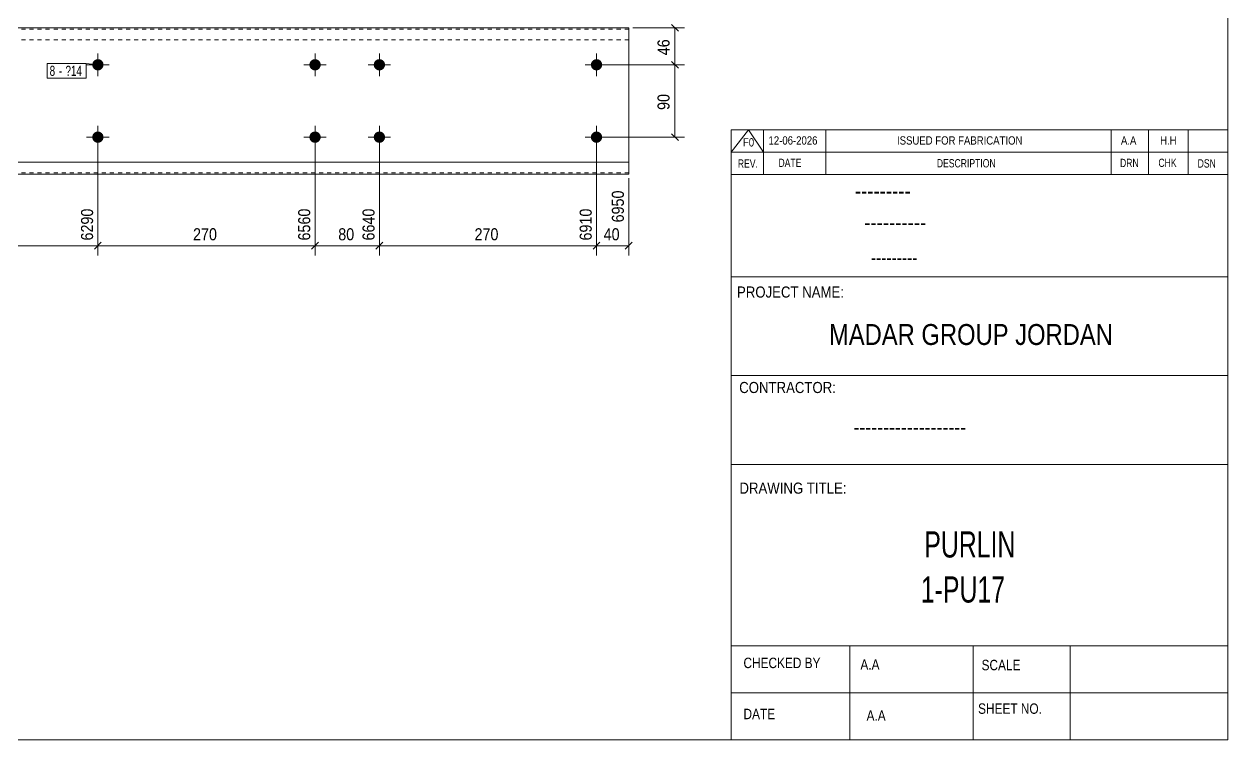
# Model space of a CAD drawing. Header units: millimetres. Extents: x 2 to 579, y 1 to 405.
# Drawn here: x 279.6 to 579, y 5 to 183 of the extents above; entities that cross this region are included whole.
import ezdxf

# ---------------------------------------------------------------- set-up
doc = ezdxf.new("R2010")
doc.units = ezdxf.units.MM
doc.linetypes.add('XKITLINE00', pattern=[0])
doc.linetypes.add('XKITLINE01', pattern=[4, 1, -1, 1, -1])
for name, color, linetype, lineweight in [('Bolt', 3, 'Continuous', 0), ('BoltMark', 7, 'Continuous', 0), ('Dimensions', 7, 'Continuous', 0), ('DrawingSheet', 5, 'Continuous', 0), ('OtherObjectType', 7, 'Continuous', 0), ('Part', 2, 'Continuous', 0)]:
    doc.layers.add(name, color=color, linetype=linetype, lineweight=lineweight)
doc.styles.add('@ARIAL_UNICODE_MS_BOLD', font='ARIAL.TTF')
doc.styles.add('ARIAL', font='ARIAL.TTF')
doc.styles.add('ARIAL_NARROW', font='ARIALN.TTF')
doc.styles.add('COMIC_SANS_MS_BOLD', font='COMICBD.TTF')
doc.styles.add('SWIS721_EX_BT', font='ARIAL.TTF')
doc.styles.add('SWISSE', font='ARIAL.TTF')

# ---------------------------------------------------------------- blocks, each defined once
blk = doc.blocks.new('*A1')
at = {"layer": 'Bolt'}
for points in [[(353.39, 172.88), (353.39, 172.84), (353.38, 172.81), (353.38, 172.77), (353.38, 172.74), (353.37, 172.7), (353.37, 172.67), (353.36, 172.64), (353.35, 172.6), (353.35, 172.57), (353.34, 172.54), (353.33, 172.5), (353.32, 172.47), (353.31, 172.44), (353.29, 172.41), (353.28, 172.37), (353.27, 172.34), (353.25, 172.31), (353.24, 172.28), (353.22, 172.25), (353.21, 172.22), (353.19, 172.19), (353.17, 172.16), (353.15, 172.13), (353.13, 172.1), (353.11, 172.08), (353.09, 172.05), (353.07, 172.02), (353.05, 172), (353.03, 171.97), (353, 171.94), (352.98, 171.92), (352.95, 171.9), (352.93, 171.87), (352.9, 171.85), (352.88, 171.83), (352.85, 171.81), (352.82, 171.79), (352.79, 171.77), (352.77, 171.75), (352.74, 171.73), (352.71, 171.71), (352.68, 171.69), (352.65, 171.68), (352.62, 171.66), (352.59, 171.64), (352.56, 171.63), (352.52, 171.62), (352.49, 171.6), (352.46, 171.59), (352.43, 171.58), (352.39, 171.57), (352.36, 171.56), (352.33, 171.55), (352.29, 171.54), (352.26, 171.54), (352.23, 171.53), (352.19, 171.53), (352.16, 171.52), (352.13, 171.52), (352.09, 171.51), (352.06, 171.51), (352.02, 171.51), (351.99, 171.51), (351.95, 171.51), (351.92, 171.51), (351.88, 171.51), (351.85, 171.52), (351.82, 171.52), (351.78, 171.53), (351.75, 171.53), (351.71, 171.54), (351.68, 171.54), (351.65, 171.55), (351.61, 171.56), (351.58, 171.57), (351.55, 171.58), (351.52, 171.59), (351.48, 171.6), (351.45, 171.62), (351.42, 171.63), (351.39, 171.64), (351.36, 171.66), (351.33, 171.68), (351.3, 171.69), (351.27, 171.71), (351.24, 171.73), (351.21, 171.75), (351.18, 171.77), (351.15, 171.79), (351.13, 171.81), (351.1, 171.83), (351.07, 171.85), (351.05, 171.87), (351.02, 171.9), (351, 171.92), (350.97, 171.94), (350.95, 171.97), (350.93, 172), (350.91, 172.02), (350.88, 172.05), (350.86, 172.08), (350.84, 172.1), (350.82, 172.13), (350.81, 172.16), (350.79, 172.19), (350.77, 172.22), (350.75, 172.25), (350.74, 172.28), (350.72, 172.31), (350.71, 172.34), (350.69, 172.37), (350.68, 172.41), (350.67, 172.44), (350.66, 172.47), (350.65, 172.5), (350.64, 172.54), (350.63, 172.57), (350.62, 172.6), (350.61, 172.64), (350.61, 172.67), (350.6, 172.7), (350.6, 172.74), (350.59, 172.77), (350.59, 172.81), (350.59, 172.84), (350.59, 172.88), (350.59, 172.91), (350.59, 172.94), (350.59, 172.98), (350.59, 173.01), (350.59, 173.05), (350.6, 173.08), (350.6, 173.12), (350.61, 173.15), (350.61, 173.18), (350.62, 173.22), (350.63, 173.25), (350.64, 173.28), (350.65, 173.32), (350.66, 173.35), (350.67, 173.38), (350.68, 173.41), (350.69, 173.45), (350.71, 173.48), (350.72, 173.51), (350.74, 173.54), (350.75, 173.57), (350.77, 173.6), (350.79, 173.63), (350.81, 173.66), (350.82, 173.69), (350.84, 173.72), (350.86, 173.74), (350.88, 173.77), (350.91, 173.8), (350.93, 173.82), (350.95, 173.85), (350.97, 173.88), (351, 173.9), (351.02, 173.92), (351.05, 173.95), (351.07, 173.97), (351.1, 173.99), (351.13, 174.01), (351.15, 174.03), (351.18, 174.05), (351.21, 174.07), (351.24, 174.09), (351.27, 174.11), (351.3, 174.13), (351.33, 174.14), (351.36, 174.16), (351.39, 174.18), (351.42, 174.19), (351.45, 174.2), (351.48, 174.22), (351.52, 174.23), (351.55, 174.24), (351.58, 174.25), (351.61, 174.26), (351.65, 174.27), (351.68, 174.28), (351.71, 174.28), (351.75, 174.29), (351.78, 174.29), (351.82, 174.3), (351.85, 174.3), (351.88, 174.31), (351.92, 174.31), (351.95, 174.31), (351.99, 174.31), (352.02, 174.31), (352.06, 174.31), (352.09, 174.31), (352.13, 174.3), (352.16, 174.3), (352.19, 174.29), (352.23, 174.29), (352.26, 174.28), (352.29, 174.28), (352.33, 174.27), (352.36, 174.26), (352.39, 174.25), (352.43, 174.24), (352.46, 174.23), (352.49, 174.22), (352.52, 174.2), (352.56, 174.19), (352.59, 174.18), (352.62, 174.16), (352.65, 174.14), (352.68, 174.13), (352.71, 174.11), (352.74, 174.09), (352.77, 174.07), (352.79, 174.05), (352.82, 174.03), (352.85, 174.01), (352.88, 173.99), (352.9, 173.97), (352.93, 173.95), (352.95, 173.92), (352.98, 173.9), (353, 173.88), (353.03, 173.85), (353.05, 173.82), (353.07, 173.8), (353.09, 173.77), (353.11, 173.74), (353.13, 173.72), (353.15, 173.69), (353.17, 173.66), (353.19, 173.63), (353.21, 173.6), (353.22, 173.57), (353.24, 173.54), (353.25, 173.51), (353.27, 173.48), (353.28, 173.45), (353.29, 173.41), (353.31, 173.38), (353.32, 173.35), (353.33, 173.32), (353.34, 173.28), (353.35, 173.25), (353.35, 173.22), (353.36, 173.18), (353.37, 173.15), (353.37, 173.12), (353.38, 173.08), (353.38, 173.05), (353.38, 173.01), (353.39, 172.98), (353.39, 172.94), (353.39, 172.91)], [(369.39, 172.88), (369.39, 172.84), (369.38, 172.81), (369.38, 172.77), (369.38, 172.74), (369.37, 172.7), (369.37, 172.67), (369.36, 172.64), (369.35, 172.6), (369.35, 172.57), (369.34, 172.54), (369.33, 172.5), (369.32, 172.47), (369.31, 172.44), (369.29, 172.41), (369.28, 172.37), (369.27, 172.34), (369.25, 172.31), (369.24, 172.28), (369.22, 172.25), (369.21, 172.22), (369.19, 172.19), (369.17, 172.16), (369.15, 172.13), (369.13, 172.1), (369.11, 172.08), (369.09, 172.05), (369.07, 172.02), (369.05, 172), (369.03, 171.97), (369, 171.94), (368.98, 171.92), (368.95, 171.9), (368.93, 171.87), (368.9, 171.85), (368.88, 171.83), (368.85, 171.81), (368.82, 171.79), (368.79, 171.77), (368.77, 171.75), (368.74, 171.73), (368.71, 171.71), (368.68, 171.69), (368.65, 171.68), (368.62, 171.66), (368.59, 171.64), (368.56, 171.63), (368.52, 171.62), (368.49, 171.6), (368.46, 171.59), (368.43, 171.58), (368.39, 171.57), (368.36, 171.56), (368.33, 171.55), (368.29, 171.54), (368.26, 171.54), (368.23, 171.53), (368.19, 171.53), (368.16, 171.52), (368.13, 171.52), (368.09, 171.51), (368.06, 171.51), (368.02, 171.51), (367.99, 171.51), (367.95, 171.51), (367.92, 171.51), (367.88, 171.51), (367.85, 171.52), (367.82, 171.52), (367.78, 171.53), (367.75, 171.53), (367.71, 171.54), (367.68, 171.54), (367.65, 171.55), (367.61, 171.56), (367.58, 171.57), (367.55, 171.58), (367.52, 171.59), (367.48, 171.6), (367.45, 171.62), (367.42, 171.63), (367.39, 171.64), (367.36, 171.66), (367.33, 171.68), (367.3, 171.69), (367.27, 171.71), (367.24, 171.73), (367.21, 171.75), (367.18, 171.77), (367.15, 171.79), (367.13, 171.81), (367.1, 171.83), (367.07, 171.85), (367.05, 171.87), (367.02, 171.9), (367, 171.92), (366.97, 171.94), (366.95, 171.97), (366.93, 172), (366.91, 172.02), (366.88, 172.05), (366.86, 172.08), (366.84, 172.1), (366.82, 172.13), (366.81, 172.16), (366.79, 172.19), (366.77, 172.22), (366.75, 172.25), (366.74, 172.28), (366.72, 172.31), (366.71, 172.34), (366.69, 172.37), (366.68, 172.41), (366.67, 172.44), (366.66, 172.47), (366.65, 172.5), (366.64, 172.54), (366.63, 172.57), (366.62, 172.6), (366.61, 172.64), (366.61, 172.67), (366.6, 172.7), (366.6, 172.74), (366.59, 172.77), (366.59, 172.81), (366.59, 172.84), (366.59, 172.88), (366.59, 172.91), (366.59, 172.94), (366.59, 172.98), (366.59, 173.01), (366.59, 173.05), (366.6, 173.08), (366.6, 173.12), (366.61, 173.15), (366.61, 173.18), (366.62, 173.22), (366.63, 173.25), (366.64, 173.28), (366.65, 173.32), (366.66, 173.35), (366.67, 173.38), (366.68, 173.41), (366.69, 173.45), (366.71, 173.48), (366.72, 173.51), (366.74, 173.54), (366.75, 173.57), (366.77, 173.6), (366.79, 173.63), (366.81, 173.66), (366.82, 173.69), (366.84, 173.72), (366.86, 173.74), (366.88, 173.77), (366.91, 173.8), (366.93, 173.82), (366.95, 173.85), (366.97, 173.88), (367, 173.9), (367.02, 173.92), (367.05, 173.95), (367.07, 173.97), (367.1, 173.99), (367.13, 174.01), (367.15, 174.03), (367.18, 174.05), (367.21, 174.07), (367.24, 174.09), (367.27, 174.11), (367.3, 174.13), (367.33, 174.14), (367.36, 174.16), (367.39, 174.18), (367.42, 174.19), (367.45, 174.2), (367.48, 174.22), (367.52, 174.23), (367.55, 174.24), (367.58, 174.25), (367.61, 174.26), (367.65, 174.27), (367.68, 174.28), (367.71, 174.28), (367.75, 174.29), (367.78, 174.29), (367.82, 174.3), (367.85, 174.3), (367.88, 174.31), (367.92, 174.31), (367.95, 174.31), (367.99, 174.31), (368.02, 174.31), (368.06, 174.31), (368.09, 174.31), (368.13, 174.3), (368.16, 174.3), (368.19, 174.29), (368.23, 174.29), (368.26, 174.28), (368.29, 174.28), (368.33, 174.27), (368.36, 174.26), (368.39, 174.25), (368.43, 174.24), (368.46, 174.23), (368.49, 174.22), (368.52, 174.2), (368.56, 174.19), (368.59, 174.18), (368.62, 174.16), (368.65, 174.14), (368.68, 174.13), (368.71, 174.11), (368.74, 174.09), (368.77, 174.07), (368.79, 174.05), (368.82, 174.03), (368.85, 174.01), (368.88, 173.99), (368.9, 173.97), (368.93, 173.95), (368.95, 173.92), (368.98, 173.9), (369, 173.88), (369.03, 173.85), (369.05, 173.82), (369.07, 173.8), (369.09, 173.77), (369.11, 173.74), (369.13, 173.72), (369.15, 173.69), (369.17, 173.66), (369.19, 173.63), (369.21, 173.6), (369.22, 173.57), (369.24, 173.54), (369.25, 173.51), (369.27, 173.48), (369.28, 173.45), (369.29, 173.41), (369.31, 173.38), (369.32, 173.35), (369.33, 173.32), (369.34, 173.28), (369.35, 173.25), (369.35, 173.22), (369.36, 173.18), (369.37, 173.15), (369.37, 173.12), (369.38, 173.08), (369.38, 173.05), (369.38, 173.01), (369.39, 172.98), (369.39, 172.94), (369.39, 172.91)], [(353.39, 154.88), (353.39, 154.84), (353.38, 154.81), (353.38, 154.77), (353.38, 154.74), (353.37, 154.7), (353.37, 154.67), (353.36, 154.64), (353.35, 154.6), (353.35, 154.57), (353.34, 154.54), (353.33, 154.5), (353.32, 154.47), (353.31, 154.44), (353.29, 154.41), (353.28, 154.37), (353.27, 154.34), (353.25, 154.31), (353.24, 154.28), (353.22, 154.25), (353.21, 154.22), (353.19, 154.19), (353.17, 154.16), (353.15, 154.13), (353.13, 154.1), (353.11, 154.08), (353.09, 154.05), (353.07, 154.02), (353.05, 154), (353.03, 153.97), (353, 153.94), (352.98, 153.92), (352.95, 153.9), (352.93, 153.87), (352.9, 153.85), (352.88, 153.83), (352.85, 153.81), (352.82, 153.79), (352.79, 153.77), (352.77, 153.75), (352.74, 153.73), (352.71, 153.71), (352.68, 153.69), (352.65, 153.68), (352.62, 153.66), (352.59, 153.64), (352.56, 153.63), (352.52, 153.62), (352.49, 153.6), (352.46, 153.59), (352.43, 153.58), (352.39, 153.57), (352.36, 153.56), (352.33, 153.55), (352.29, 153.54), (352.26, 153.54), (352.23, 153.53), (352.19, 153.53), (352.16, 153.52), (352.13, 153.52), (352.09, 153.51), (352.06, 153.51), (352.02, 153.51), (351.99, 153.51), (351.95, 153.51), (351.92, 153.51), (351.88, 153.51), (351.85, 153.52), (351.82, 153.52), (351.78, 153.53), (351.75, 153.53), (351.71, 153.54), (351.68, 153.54), (351.65, 153.55), (351.61, 153.56), (351.58, 153.57), (351.55, 153.58), (351.52, 153.59), (351.48, 153.6), (351.45, 153.62), (351.42, 153.63), (351.39, 153.64), (351.36, 153.66), (351.33, 153.68), (351.3, 153.69), (351.27, 153.71), (351.24, 153.73), (351.21, 153.75), (351.18, 153.77), (351.15, 153.79), (351.13, 153.81), (351.1, 153.83), (351.07, 153.85), (351.05, 153.87), (351.02, 153.9), (351, 153.92), (350.97, 153.94), (350.95, 153.97), (350.93, 154), (350.91, 154.02), (350.88, 154.05), (350.86, 154.08), (350.84, 154.1), (350.82, 154.13), (350.81, 154.16), (350.79, 154.19), (350.77, 154.22), (350.75, 154.25), (350.74, 154.28), (350.72, 154.31), (350.71, 154.34), (350.69, 154.37), (350.68, 154.41), (350.67, 154.44), (350.66, 154.47), (350.65, 154.5), (350.64, 154.54), (350.63, 154.57), (350.62, 154.6), (350.61, 154.64), (350.61, 154.67), (350.6, 154.7), (350.6, 154.74), (350.59, 154.77), (350.59, 154.81), (350.59, 154.84), (350.59, 154.88), (350.59, 154.91), (350.59, 154.94), (350.59, 154.98), (350.59, 155.01), (350.59, 155.05), (350.6, 155.08), (350.6, 155.12), (350.61, 155.15), (350.61, 155.18), (350.62, 155.22), (350.63, 155.25), (350.64, 155.28), (350.65, 155.32), (350.66, 155.35), (350.67, 155.38), (350.68, 155.41), (350.69, 155.45), (350.71, 155.48), (350.72, 155.51), (350.74, 155.54), (350.75, 155.57), (350.77, 155.6), (350.79, 155.63), (350.81, 155.66), (350.82, 155.69), (350.84, 155.72), (350.86, 155.74), (350.88, 155.77), (350.91, 155.8), (350.93, 155.82), (350.95, 155.85), (350.97, 155.88), (351, 155.9), (351.02, 155.92), (351.05, 155.95), (351.07, 155.97), (351.1, 155.99), (351.13, 156.01), (351.15, 156.03), (351.18, 156.05), (351.21, 156.07), (351.24, 156.09), (351.27, 156.11), (351.3, 156.13), (351.33, 156.14), (351.36, 156.16), (351.39, 156.18), (351.42, 156.19), (351.45, 156.2), (351.48, 156.22), (351.52, 156.23), (351.55, 156.24), (351.58, 156.25), (351.61, 156.26), (351.65, 156.27), (351.68, 156.28), (351.71, 156.28), (351.75, 156.29), (351.78, 156.29), (351.82, 156.3), (351.85, 156.3), (351.88, 156.31), (351.92, 156.31), (351.95, 156.31), (351.99, 156.31), (352.02, 156.31), (352.06, 156.31), (352.09, 156.31), (352.13, 156.3), (352.16, 156.3), (352.19, 156.29), (352.23, 156.29), (352.26, 156.28), (352.29, 156.28), (352.33, 156.27), (352.36, 156.26), (352.39, 156.25), (352.43, 156.24), (352.46, 156.23), (352.49, 156.22), (352.52, 156.2), (352.56, 156.19), (352.59, 156.18), (352.62, 156.16), (352.65, 156.14), (352.68, 156.13), (352.71, 156.11), (352.74, 156.09), (352.77, 156.07), (352.79, 156.05), (352.82, 156.03), (352.85, 156.01), (352.88, 155.99), (352.9, 155.97), (352.93, 155.95), (352.95, 155.92), (352.98, 155.9), (353, 155.88), (353.03, 155.85), (353.05, 155.82), (353.07, 155.8), (353.09, 155.77), (353.11, 155.74), (353.13, 155.72), (353.15, 155.69), (353.17, 155.66), (353.19, 155.63), (353.21, 155.6), (353.22, 155.57), (353.24, 155.54), (353.25, 155.51), (353.27, 155.48), (353.28, 155.45), (353.29, 155.41), (353.31, 155.38), (353.32, 155.35), (353.33, 155.32), (353.34, 155.28), (353.35, 155.25), (353.35, 155.22), (353.36, 155.18), (353.37, 155.15), (353.37, 155.12), (353.38, 155.08), (353.38, 155.05), (353.38, 155.01), (353.39, 154.98), (353.39, 154.94), (353.39, 154.91)], [(369.39, 154.88), (369.39, 154.84), (369.38, 154.81), (369.38, 154.77), (369.38, 154.74), (369.37, 154.7), (369.37, 154.67), (369.36, 154.64), (369.35, 154.6), (369.35, 154.57), (369.34, 154.54), (369.33, 154.5), (369.32, 154.47), (369.31, 154.44), (369.29, 154.41), (369.28, 154.37), (369.27, 154.34), (369.25, 154.31), (369.24, 154.28), (369.22, 154.25), (369.21, 154.22), (369.19, 154.19), (369.17, 154.16), (369.15, 154.13), (369.13, 154.1), (369.11, 154.08), (369.09, 154.05), (369.07, 154.02), (369.05, 154), (369.03, 153.97), (369, 153.94), (368.98, 153.92), (368.95, 153.9), (368.93, 153.87), (368.9, 153.85), (368.88, 153.83), (368.85, 153.81), (368.82, 153.79), (368.79, 153.77), (368.77, 153.75), (368.74, 153.73), (368.71, 153.71), (368.68, 153.69), (368.65, 153.68), (368.62, 153.66), (368.59, 153.64), (368.56, 153.63), (368.52, 153.62), (368.49, 153.6), (368.46, 153.59), (368.43, 153.58), (368.39, 153.57), (368.36, 153.56), (368.33, 153.55), (368.29, 153.54), (368.26, 153.54), (368.23, 153.53), (368.19, 153.53), (368.16, 153.52), (368.13, 153.52), (368.09, 153.51), (368.06, 153.51), (368.02, 153.51), (367.99, 153.51), (367.95, 153.51), (367.92, 153.51), (367.88, 153.51), (367.85, 153.52), (367.82, 153.52), (367.78, 153.53), (367.75, 153.53), (367.71, 153.54), (367.68, 153.54), (367.65, 153.55), (367.61, 153.56), (367.58, 153.57), (367.55, 153.58), (367.52, 153.59), (367.48, 153.6), (367.45, 153.62), (367.42, 153.63), (367.39, 153.64), (367.36, 153.66), (367.33, 153.68), (367.3, 153.69), (367.27, 153.71), (367.24, 153.73), (367.21, 153.75), (367.18, 153.77), (367.15, 153.79), (367.13, 153.81), (367.1, 153.83), (367.07, 153.85), (367.05, 153.87), (367.02, 153.9), (367, 153.92), (366.97, 153.94), (366.95, 153.97), (366.93, 154), (366.91, 154.02), (366.88, 154.05), (366.86, 154.08), (366.84, 154.1), (366.82, 154.13), (366.81, 154.16), (366.79, 154.19), (366.77, 154.22), (366.75, 154.25), (366.74, 154.28), (366.72, 154.31), (366.71, 154.34), (366.69, 154.37), (366.68, 154.41), (366.67, 154.44), (366.66, 154.47), (366.65, 154.5), (366.64, 154.54), (366.63, 154.57), (366.62, 154.6), (366.61, 154.64), (366.61, 154.67), (366.6, 154.7), (366.6, 154.74), (366.59, 154.77), (366.59, 154.81), (366.59, 154.84), (366.59, 154.88), (366.59, 154.91), (366.59, 154.94), (366.59, 154.98), (366.59, 155.01), (366.59, 155.05), (366.6, 155.08), (366.6, 155.12), (366.61, 155.15), (366.61, 155.18), (366.62, 155.22), (366.63, 155.25), (366.64, 155.28), (366.65, 155.32), (366.66, 155.35), (366.67, 155.38), (366.68, 155.41), (366.69, 155.45), (366.71, 155.48), (366.72, 155.51), (366.74, 155.54), (366.75, 155.57), (366.77, 155.6), (366.79, 155.63), (366.81, 155.66), (366.82, 155.69), (366.84, 155.72), (366.86, 155.74), (366.88, 155.77), (366.91, 155.8), (366.93, 155.82), (366.95, 155.85), (366.97, 155.88), (367, 155.9), (367.02, 155.92), (367.05, 155.95), (367.07, 155.97), (367.1, 155.99), (367.13, 156.01), (367.15, 156.03), (367.18, 156.05), (367.21, 156.07), (367.24, 156.09), (367.27, 156.11), (367.3, 156.13), (367.33, 156.14), (367.36, 156.16), (367.39, 156.18), (367.42, 156.19), (367.45, 156.2), (367.48, 156.22), (367.52, 156.23), (367.55, 156.24), (367.58, 156.25), (367.61, 156.26), (367.65, 156.27), (367.68, 156.28), (367.71, 156.28), (367.75, 156.29), (367.78, 156.29), (367.82, 156.3), (367.85, 156.3), (367.88, 156.31), (367.92, 156.31), (367.95, 156.31), (367.99, 156.31), (368.02, 156.31), (368.06, 156.31), (368.09, 156.31), (368.13, 156.3), (368.16, 156.3), (368.19, 156.29), (368.23, 156.29), (368.26, 156.28), (368.29, 156.28), (368.33, 156.27), (368.36, 156.26), (368.39, 156.25), (368.43, 156.24), (368.46, 156.23), (368.49, 156.22), (368.52, 156.2), (368.56, 156.19), (368.59, 156.18), (368.62, 156.16), (368.65, 156.14), (368.68, 156.13), (368.71, 156.11), (368.74, 156.09), (368.77, 156.07), (368.79, 156.05), (368.82, 156.03), (368.85, 156.01), (368.88, 155.99), (368.9, 155.97), (368.93, 155.95), (368.95, 155.92), (368.98, 155.9), (369, 155.88), (369.03, 155.85), (369.05, 155.82), (369.07, 155.8), (369.09, 155.77), (369.11, 155.74), (369.13, 155.72), (369.15, 155.69), (369.17, 155.66), (369.19, 155.63), (369.21, 155.6), (369.22, 155.57), (369.24, 155.54), (369.25, 155.51), (369.27, 155.48), (369.28, 155.45), (369.29, 155.41), (369.31, 155.38), (369.32, 155.35), (369.33, 155.32), (369.34, 155.28), (369.35, 155.25), (369.35, 155.22), (369.36, 155.18), (369.37, 155.15), (369.37, 155.12), (369.38, 155.08), (369.38, 155.05), (369.38, 155.01), (369.39, 154.98), (369.39, 154.94), (369.39, 154.91)]]:
    blk.add_hatch(color=3, dxfattribs=at).paths.add_polyline_path(points, flags=17)
at = {"layer": 'Bolt', "color": 3, "linetype": 'XKITLINE00', "lineweight": 0}
for p, q in [((351.99, 175.71), (351.99, 170.11)), ((367.99, 175.71), (367.99, 170.11)), ((354.79, 172.91), (349.19, 172.91)), ((370.79, 172.91), (365.19, 172.91)), ((351.99, 157.71), (351.99, 152.11)), ((367.99, 157.71), (367.99, 152.11)), ((354.79, 154.91), (349.19, 154.91)), ((370.79, 154.91), (365.19, 154.91))]:
    blk.add_line(p, q, dxfattribs=at)
blk = doc.blocks.new('*A2')
at = {"layer": 'Bolt'}
for points in [[(299.39, 172.88), (299.39, 172.84), (299.38, 172.81), (299.38, 172.77), (299.38, 172.74), (299.37, 172.7), (299.37, 172.67), (299.36, 172.64), (299.35, 172.6), (299.35, 172.57), (299.34, 172.54), (299.33, 172.5), (299.32, 172.47), (299.31, 172.44), (299.29, 172.41), (299.28, 172.37), (299.27, 172.34), (299.25, 172.31), (299.24, 172.28), (299.22, 172.25), (299.21, 172.22), (299.19, 172.19), (299.17, 172.16), (299.15, 172.13), (299.13, 172.1), (299.11, 172.08), (299.09, 172.05), (299.07, 172.02), (299.05, 172), (299.03, 171.97), (299, 171.94), (298.98, 171.92), (298.95, 171.9), (298.93, 171.87), (298.9, 171.85), (298.88, 171.83), (298.85, 171.81), (298.82, 171.79), (298.79, 171.77), (298.77, 171.75), (298.74, 171.73), (298.71, 171.71), (298.68, 171.69), (298.65, 171.68), (298.62, 171.66), (298.59, 171.64), (298.56, 171.63), (298.52, 171.62), (298.49, 171.6), (298.46, 171.59), (298.43, 171.58), (298.39, 171.57), (298.36, 171.56), (298.33, 171.55), (298.29, 171.54), (298.26, 171.54), (298.23, 171.53), (298.19, 171.53), (298.16, 171.52), (298.13, 171.52), (298.09, 171.51), (298.06, 171.51), (298.02, 171.51), (297.99, 171.51), (297.95, 171.51), (297.92, 171.51), (297.88, 171.51), (297.85, 171.52), (297.82, 171.52), (297.78, 171.53), (297.75, 171.53), (297.71, 171.54), (297.68, 171.54), (297.65, 171.55), (297.61, 171.56), (297.58, 171.57), (297.55, 171.58), (297.52, 171.59), (297.48, 171.6), (297.45, 171.62), (297.42, 171.63), (297.39, 171.64), (297.36, 171.66), (297.33, 171.68), (297.3, 171.69), (297.27, 171.71), (297.24, 171.73), (297.21, 171.75), (297.18, 171.77), (297.15, 171.79), (297.13, 171.81), (297.1, 171.83), (297.07, 171.85), (297.05, 171.87), (297.02, 171.9), (297, 171.92), (296.97, 171.94), (296.95, 171.97), (296.93, 172), (296.91, 172.02), (296.88, 172.05), (296.86, 172.08), (296.84, 172.1), (296.82, 172.13), (296.81, 172.16), (296.79, 172.19), (296.77, 172.22), (296.75, 172.25), (296.74, 172.28), (296.72, 172.31), (296.71, 172.34), (296.69, 172.37), (296.68, 172.41), (296.67, 172.44), (296.66, 172.47), (296.65, 172.5), (296.64, 172.54), (296.63, 172.57), (296.62, 172.6), (296.61, 172.64), (296.61, 172.67), (296.6, 172.7), (296.6, 172.74), (296.59, 172.77), (296.59, 172.81), (296.59, 172.84), (296.59, 172.88), (296.59, 172.91), (296.59, 172.94), (296.59, 172.98), (296.59, 173.01), (296.59, 173.05), (296.6, 173.08), (296.6, 173.12), (296.61, 173.15), (296.61, 173.18), (296.62, 173.22), (296.63, 173.25), (296.64, 173.28), (296.65, 173.32), (296.66, 173.35), (296.67, 173.38), (296.68, 173.41), (296.69, 173.45), (296.71, 173.48), (296.72, 173.51), (296.74, 173.54), (296.75, 173.57), (296.77, 173.6), (296.79, 173.63), (296.81, 173.66), (296.82, 173.69), (296.84, 173.72), (296.86, 173.74), (296.88, 173.77), (296.91, 173.8), (296.93, 173.82), (296.95, 173.85), (296.97, 173.88), (297, 173.9), (297.02, 173.92), (297.05, 173.95), (297.07, 173.97), (297.1, 173.99), (297.13, 174.01), (297.15, 174.03), (297.18, 174.05), (297.21, 174.07), (297.24, 174.09), (297.27, 174.11), (297.3, 174.13), (297.33, 174.14), (297.36, 174.16), (297.39, 174.18), (297.42, 174.19), (297.45, 174.2), (297.48, 174.22), (297.52, 174.23), (297.55, 174.24), (297.58, 174.25), (297.61, 174.26), (297.65, 174.27), (297.68, 174.28), (297.71, 174.28), (297.75, 174.29), (297.78, 174.29), (297.82, 174.3), (297.85, 174.3), (297.88, 174.31), (297.92, 174.31), (297.95, 174.31), (297.99, 174.31), (298.02, 174.31), (298.06, 174.31), (298.09, 174.31), (298.13, 174.3), (298.16, 174.3), (298.19, 174.29), (298.23, 174.29), (298.26, 174.28), (298.29, 174.28), (298.33, 174.27), (298.36, 174.26), (298.39, 174.25), (298.43, 174.24), (298.46, 174.23), (298.49, 174.22), (298.52, 174.2), (298.56, 174.19), (298.59, 174.18), (298.62, 174.16), (298.65, 174.14), (298.68, 174.13), (298.71, 174.11), (298.74, 174.09), (298.77, 174.07), (298.79, 174.05), (298.82, 174.03), (298.85, 174.01), (298.88, 173.99), (298.9, 173.97), (298.93, 173.95), (298.95, 173.92), (298.98, 173.9), (299, 173.88), (299.03, 173.85), (299.05, 173.82), (299.07, 173.8), (299.09, 173.77), (299.11, 173.74), (299.13, 173.72), (299.15, 173.69), (299.17, 173.66), (299.19, 173.63), (299.21, 173.6), (299.22, 173.57), (299.24, 173.54), (299.25, 173.51), (299.27, 173.48), (299.28, 173.45), (299.29, 173.41), (299.31, 173.38), (299.32, 173.35), (299.33, 173.32), (299.34, 173.28), (299.35, 173.25), (299.35, 173.22), (299.36, 173.18), (299.37, 173.15), (299.37, 173.12), (299.38, 173.08), (299.38, 173.05), (299.38, 173.01), (299.39, 172.98), (299.39, 172.94), (299.39, 172.91)], [(423.39, 172.88), (423.39, 172.84), (423.38, 172.81), (423.38, 172.77), (423.38, 172.74), (423.37, 172.7), (423.37, 172.67), (423.36, 172.64), (423.35, 172.6), (423.35, 172.57), (423.34, 172.54), (423.33, 172.5), (423.32, 172.47), (423.31, 172.44), (423.29, 172.41), (423.28, 172.37), (423.27, 172.34), (423.25, 172.31), (423.24, 172.28), (423.22, 172.25), (423.21, 172.22), (423.19, 172.19), (423.17, 172.16), (423.15, 172.13), (423.13, 172.1), (423.11, 172.08), (423.09, 172.05), (423.07, 172.02), (423.05, 172), (423.03, 171.97), (423, 171.94), (422.98, 171.92), (422.95, 171.9), (422.93, 171.87), (422.9, 171.85), (422.88, 171.83), (422.85, 171.81), (422.82, 171.79), (422.79, 171.77), (422.77, 171.75), (422.74, 171.73), (422.71, 171.71), (422.68, 171.69), (422.65, 171.68), (422.62, 171.66), (422.59, 171.64), (422.56, 171.63), (422.52, 171.62), (422.49, 171.6), (422.46, 171.59), (422.43, 171.58), (422.39, 171.57), (422.36, 171.56), (422.33, 171.55), (422.29, 171.54), (422.26, 171.54), (422.23, 171.53), (422.19, 171.53), (422.16, 171.52), (422.13, 171.52), (422.09, 171.51), (422.06, 171.51), (422.02, 171.51), (421.99, 171.51), (421.95, 171.51), (421.92, 171.51), (421.88, 171.51), (421.85, 171.52), (421.82, 171.52), (421.78, 171.53), (421.75, 171.53), (421.71, 171.54), (421.68, 171.54), (421.65, 171.55), (421.61, 171.56), (421.58, 171.57), (421.55, 171.58), (421.52, 171.59), (421.48, 171.6), (421.45, 171.62), (421.42, 171.63), (421.39, 171.64), (421.36, 171.66), (421.33, 171.68), (421.3, 171.69), (421.27, 171.71), (421.24, 171.73), (421.21, 171.75), (421.18, 171.77), (421.15, 171.79), (421.13, 171.81), (421.1, 171.83), (421.07, 171.85), (421.05, 171.87), (421.02, 171.9), (421, 171.92), (420.97, 171.94), (420.95, 171.97), (420.93, 172), (420.91, 172.02), (420.88, 172.05), (420.86, 172.08), (420.84, 172.1), (420.82, 172.13), (420.81, 172.16), (420.79, 172.19), (420.77, 172.22), (420.75, 172.25), (420.74, 172.28), (420.72, 172.31), (420.71, 172.34), (420.69, 172.37), (420.68, 172.41), (420.67, 172.44), (420.66, 172.47), (420.65, 172.5), (420.64, 172.54), (420.63, 172.57), (420.62, 172.6), (420.61, 172.64), (420.61, 172.67), (420.6, 172.7), (420.6, 172.74), (420.59, 172.77), (420.59, 172.81), (420.59, 172.84), (420.59, 172.88), (420.59, 172.91), (420.59, 172.94), (420.59, 172.98), (420.59, 173.01), (420.59, 173.05), (420.6, 173.08), (420.6, 173.12), (420.61, 173.15), (420.61, 173.18), (420.62, 173.22), (420.63, 173.25), (420.64, 173.28), (420.65, 173.32), (420.66, 173.35), (420.67, 173.38), (420.68, 173.41), (420.69, 173.45), (420.71, 173.48), (420.72, 173.51), (420.74, 173.54), (420.75, 173.57), (420.77, 173.6), (420.79, 173.63), (420.81, 173.66), (420.82, 173.69), (420.84, 173.72), (420.86, 173.74), (420.88, 173.77), (420.91, 173.8), (420.93, 173.82), (420.95, 173.85), (420.97, 173.88), (421, 173.9), (421.02, 173.92), (421.05, 173.95), (421.07, 173.97), (421.1, 173.99), (421.13, 174.01), (421.15, 174.03), (421.18, 174.05), (421.21, 174.07), (421.24, 174.09), (421.27, 174.11), (421.3, 174.13), (421.33, 174.14), (421.36, 174.16), (421.39, 174.18), (421.42, 174.19), (421.45, 174.2), (421.48, 174.22), (421.52, 174.23), (421.55, 174.24), (421.58, 174.25), (421.61, 174.26), (421.65, 174.27), (421.68, 174.28), (421.71, 174.28), (421.75, 174.29), (421.78, 174.29), (421.82, 174.3), (421.85, 174.3), (421.88, 174.31), (421.92, 174.31), (421.95, 174.31), (421.99, 174.31), (422.02, 174.31), (422.06, 174.31), (422.09, 174.31), (422.13, 174.3), (422.16, 174.3), (422.19, 174.29), (422.23, 174.29), (422.26, 174.28), (422.29, 174.28), (422.33, 174.27), (422.36, 174.26), (422.39, 174.25), (422.43, 174.24), (422.46, 174.23), (422.49, 174.22), (422.52, 174.2), (422.56, 174.19), (422.59, 174.18), (422.62, 174.16), (422.65, 174.14), (422.68, 174.13), (422.71, 174.11), (422.74, 174.09), (422.77, 174.07), (422.79, 174.05), (422.82, 174.03), (422.85, 174.01), (422.88, 173.99), (422.9, 173.97), (422.93, 173.95), (422.95, 173.92), (422.98, 173.9), (423, 173.88), (423.03, 173.85), (423.05, 173.82), (423.07, 173.8), (423.09, 173.77), (423.11, 173.74), (423.13, 173.72), (423.15, 173.69), (423.17, 173.66), (423.19, 173.63), (423.21, 173.6), (423.22, 173.57), (423.24, 173.54), (423.25, 173.51), (423.27, 173.48), (423.28, 173.45), (423.29, 173.41), (423.31, 173.38), (423.32, 173.35), (423.33, 173.32), (423.34, 173.28), (423.35, 173.25), (423.35, 173.22), (423.36, 173.18), (423.37, 173.15), (423.37, 173.12), (423.38, 173.08), (423.38, 173.05), (423.38, 173.01), (423.39, 172.98), (423.39, 172.94), (423.39, 172.91)], [(299.39, 154.88), (299.39, 154.84), (299.38, 154.81), (299.38, 154.77), (299.38, 154.74), (299.37, 154.7), (299.37, 154.67), (299.36, 154.64), (299.35, 154.6), (299.35, 154.57), (299.34, 154.54), (299.33, 154.5), (299.32, 154.47), (299.31, 154.44), (299.29, 154.41), (299.28, 154.37), (299.27, 154.34), (299.25, 154.31), (299.24, 154.28), (299.22, 154.25), (299.21, 154.22), (299.19, 154.19), (299.17, 154.16), (299.15, 154.13), (299.13, 154.1), (299.11, 154.08), (299.09, 154.05), (299.07, 154.02), (299.05, 154), (299.03, 153.97), (299, 153.94), (298.98, 153.92), (298.95, 153.9), (298.93, 153.87), (298.9, 153.85), (298.88, 153.83), (298.85, 153.81), (298.82, 153.79), (298.79, 153.77), (298.77, 153.75), (298.74, 153.73), (298.71, 153.71), (298.68, 153.69), (298.65, 153.68), (298.62, 153.66), (298.59, 153.64), (298.56, 153.63), (298.52, 153.62), (298.49, 153.6), (298.46, 153.59), (298.43, 153.58), (298.39, 153.57), (298.36, 153.56), (298.33, 153.55), (298.29, 153.54), (298.26, 153.54), (298.23, 153.53), (298.19, 153.53), (298.16, 153.52), (298.13, 153.52), (298.09, 153.51), (298.06, 153.51), (298.02, 153.51), (297.99, 153.51), (297.95, 153.51), (297.92, 153.51), (297.88, 153.51), (297.85, 153.52), (297.82, 153.52), (297.78, 153.53), (297.75, 153.53), (297.71, 153.54), (297.68, 153.54), (297.65, 153.55), (297.61, 153.56), (297.58, 153.57), (297.55, 153.58), (297.52, 153.59), (297.48, 153.6), (297.45, 153.62), (297.42, 153.63), (297.39, 153.64), (297.36, 153.66), (297.33, 153.68), (297.3, 153.69), (297.27, 153.71), (297.24, 153.73), (297.21, 153.75), (297.18, 153.77), (297.15, 153.79), (297.13, 153.81), (297.1, 153.83), (297.07, 153.85), (297.05, 153.87), (297.02, 153.9), (297, 153.92), (296.97, 153.94), (296.95, 153.97), (296.93, 154), (296.91, 154.02), (296.88, 154.05), (296.86, 154.08), (296.84, 154.1), (296.82, 154.13), (296.81, 154.16), (296.79, 154.19), (296.77, 154.22), (296.75, 154.25), (296.74, 154.28), (296.72, 154.31), (296.71, 154.34), (296.69, 154.37), (296.68, 154.41), (296.67, 154.44), (296.66, 154.47), (296.65, 154.5), (296.64, 154.54), (296.63, 154.57), (296.62, 154.6), (296.61, 154.64), (296.61, 154.67), (296.6, 154.7), (296.6, 154.74), (296.59, 154.77), (296.59, 154.81), (296.59, 154.84), (296.59, 154.88), (296.59, 154.91), (296.59, 154.94), (296.59, 154.98), (296.59, 155.01), (296.59, 155.05), (296.6, 155.08), (296.6, 155.12), (296.61, 155.15), (296.61, 155.18), (296.62, 155.22), (296.63, 155.25), (296.64, 155.28), (296.65, 155.32), (296.66, 155.35), (296.67, 155.38), (296.68, 155.41), (296.69, 155.45), (296.71, 155.48), (296.72, 155.51), (296.74, 155.54), (296.75, 155.57), (296.77, 155.6), (296.79, 155.63), (296.81, 155.66), (296.82, 155.69), (296.84, 155.72), (296.86, 155.74), (296.88, 155.77), (296.91, 155.8), (296.93, 155.82), (296.95, 155.85), (296.97, 155.88), (297, 155.9), (297.02, 155.92), (297.05, 155.95), (297.07, 155.97), (297.1, 155.99), (297.13, 156.01), (297.15, 156.03), (297.18, 156.05), (297.21, 156.07), (297.24, 156.09), (297.27, 156.11), (297.3, 156.13), (297.33, 156.14), (297.36, 156.16), (297.39, 156.18), (297.42, 156.19), (297.45, 156.2), (297.48, 156.22), (297.52, 156.23), (297.55, 156.24), (297.58, 156.25), (297.61, 156.26), (297.65, 156.27), (297.68, 156.28), (297.71, 156.28), (297.75, 156.29), (297.78, 156.29), (297.82, 156.3), (297.85, 156.3), (297.88, 156.31), (297.92, 156.31), (297.95, 156.31), (297.99, 156.31), (298.02, 156.31), (298.06, 156.31), (298.09, 156.31), (298.13, 156.3), (298.16, 156.3), (298.19, 156.29), (298.23, 156.29), (298.26, 156.28), (298.29, 156.28), (298.33, 156.27), (298.36, 156.26), (298.39, 156.25), (298.43, 156.24), (298.46, 156.23), (298.49, 156.22), (298.52, 156.2), (298.56, 156.19), (298.59, 156.18), (298.62, 156.16), (298.65, 156.14), (298.68, 156.13), (298.71, 156.11), (298.74, 156.09), (298.77, 156.07), (298.79, 156.05), (298.82, 156.03), (298.85, 156.01), (298.88, 155.99), (298.9, 155.97), (298.93, 155.95), (298.95, 155.92), (298.98, 155.9), (299, 155.88), (299.03, 155.85), (299.05, 155.82), (299.07, 155.8), (299.09, 155.77), (299.11, 155.74), (299.13, 155.72), (299.15, 155.69), (299.17, 155.66), (299.19, 155.63), (299.21, 155.6), (299.22, 155.57), (299.24, 155.54), (299.25, 155.51), (299.27, 155.48), (299.28, 155.45), (299.29, 155.41), (299.31, 155.38), (299.32, 155.35), (299.33, 155.32), (299.34, 155.28), (299.35, 155.25), (299.35, 155.22), (299.36, 155.18), (299.37, 155.15), (299.37, 155.12), (299.38, 155.08), (299.38, 155.05), (299.38, 155.01), (299.39, 154.98), (299.39, 154.94), (299.39, 154.91)], [(423.39, 154.88), (423.39, 154.84), (423.38, 154.81), (423.38, 154.77), (423.38, 154.74), (423.37, 154.7), (423.37, 154.67), (423.36, 154.64), (423.35, 154.6), (423.35, 154.57), (423.34, 154.54), (423.33, 154.5), (423.32, 154.47), (423.31, 154.44), (423.29, 154.41), (423.28, 154.37), (423.27, 154.34), (423.25, 154.31), (423.24, 154.28), (423.22, 154.25), (423.21, 154.22), (423.19, 154.19), (423.17, 154.16), (423.15, 154.13), (423.13, 154.1), (423.11, 154.08), (423.09, 154.05), (423.07, 154.02), (423.05, 154), (423.03, 153.97), (423, 153.94), (422.98, 153.92), (422.95, 153.9), (422.93, 153.87), (422.9, 153.85), (422.88, 153.83), (422.85, 153.81), (422.82, 153.79), (422.79, 153.77), (422.77, 153.75), (422.74, 153.73), (422.71, 153.71), (422.68, 153.69), (422.65, 153.68), (422.62, 153.66), (422.59, 153.64), (422.56, 153.63), (422.52, 153.62), (422.49, 153.6), (422.46, 153.59), (422.43, 153.58), (422.39, 153.57), (422.36, 153.56), (422.33, 153.55), (422.29, 153.54), (422.26, 153.54), (422.23, 153.53), (422.19, 153.53), (422.16, 153.52), (422.13, 153.52), (422.09, 153.51), (422.06, 153.51), (422.02, 153.51), (421.99, 153.51), (421.95, 153.51), (421.92, 153.51), (421.88, 153.51), (421.85, 153.52), (421.82, 153.52), (421.78, 153.53), (421.75, 153.53), (421.71, 153.54), (421.68, 153.54), (421.65, 153.55), (421.61, 153.56), (421.58, 153.57), (421.55, 153.58), (421.52, 153.59), (421.48, 153.6), (421.45, 153.62), (421.42, 153.63), (421.39, 153.64), (421.36, 153.66), (421.33, 153.68), (421.3, 153.69), (421.27, 153.71), (421.24, 153.73), (421.21, 153.75), (421.18, 153.77), (421.15, 153.79), (421.13, 153.81), (421.1, 153.83), (421.07, 153.85), (421.05, 153.87), (421.02, 153.9), (421, 153.92), (420.97, 153.94), (420.95, 153.97), (420.93, 154), (420.91, 154.02), (420.88, 154.05), (420.86, 154.08), (420.84, 154.1), (420.82, 154.13), (420.81, 154.16), (420.79, 154.19), (420.77, 154.22), (420.75, 154.25), (420.74, 154.28), (420.72, 154.31), (420.71, 154.34), (420.69, 154.37), (420.68, 154.41), (420.67, 154.44), (420.66, 154.47), (420.65, 154.5), (420.64, 154.54), (420.63, 154.57), (420.62, 154.6), (420.61, 154.64), (420.61, 154.67), (420.6, 154.7), (420.6, 154.74), (420.59, 154.77), (420.59, 154.81), (420.59, 154.84), (420.59, 154.88), (420.59, 154.91), (420.59, 154.94), (420.59, 154.98), (420.59, 155.01), (420.59, 155.05), (420.6, 155.08), (420.6, 155.12), (420.61, 155.15), (420.61, 155.18), (420.62, 155.22), (420.63, 155.25), (420.64, 155.28), (420.65, 155.32), (420.66, 155.35), (420.67, 155.38), (420.68, 155.41), (420.69, 155.45), (420.71, 155.48), (420.72, 155.51), (420.74, 155.54), (420.75, 155.57), (420.77, 155.6), (420.79, 155.63), (420.81, 155.66), (420.82, 155.69), (420.84, 155.72), (420.86, 155.74), (420.88, 155.77), (420.91, 155.8), (420.93, 155.82), (420.95, 155.85), (420.97, 155.88), (421, 155.9), (421.02, 155.92), (421.05, 155.95), (421.07, 155.97), (421.1, 155.99), (421.13, 156.01), (421.15, 156.03), (421.18, 156.05), (421.21, 156.07), (421.24, 156.09), (421.27, 156.11), (421.3, 156.13), (421.33, 156.14), (421.36, 156.16), (421.39, 156.18), (421.42, 156.19), (421.45, 156.2), (421.48, 156.22), (421.52, 156.23), (421.55, 156.24), (421.58, 156.25), (421.61, 156.26), (421.65, 156.27), (421.68, 156.28), (421.71, 156.28), (421.75, 156.29), (421.78, 156.29), (421.82, 156.3), (421.85, 156.3), (421.88, 156.31), (421.92, 156.31), (421.95, 156.31), (421.99, 156.31), (422.02, 156.31), (422.06, 156.31), (422.09, 156.31), (422.13, 156.3), (422.16, 156.3), (422.19, 156.29), (422.23, 156.29), (422.26, 156.28), (422.29, 156.28), (422.33, 156.27), (422.36, 156.26), (422.39, 156.25), (422.43, 156.24), (422.46, 156.23), (422.49, 156.22), (422.52, 156.2), (422.56, 156.19), (422.59, 156.18), (422.62, 156.16), (422.65, 156.14), (422.68, 156.13), (422.71, 156.11), (422.74, 156.09), (422.77, 156.07), (422.79, 156.05), (422.82, 156.03), (422.85, 156.01), (422.88, 155.99), (422.9, 155.97), (422.93, 155.95), (422.95, 155.92), (422.98, 155.9), (423, 155.88), (423.03, 155.85), (423.05, 155.82), (423.07, 155.8), (423.09, 155.77), (423.11, 155.74), (423.13, 155.72), (423.15, 155.69), (423.17, 155.66), (423.19, 155.63), (423.21, 155.6), (423.22, 155.57), (423.24, 155.54), (423.25, 155.51), (423.27, 155.48), (423.28, 155.45), (423.29, 155.41), (423.31, 155.38), (423.32, 155.35), (423.33, 155.32), (423.34, 155.28), (423.35, 155.25), (423.35, 155.22), (423.36, 155.18), (423.37, 155.15), (423.37, 155.12), (423.38, 155.08), (423.38, 155.05), (423.38, 155.01), (423.39, 154.98), (423.39, 154.94), (423.39, 154.91)]]:
    blk.add_hatch(color=3, dxfattribs=at).paths.add_polyline_path(points, flags=17)
at = {"layer": 'Bolt', "color": 3, "linetype": 'XKITLINE00', "lineweight": 0}
for p, q in [((297.99, 175.71), (297.99, 170.11)), ((421.99, 175.71), (421.99, 170.11)), ((300.79, 172.91), (295.19, 172.91)), ((424.79, 172.91), (419.19, 172.91)), ((297.99, 157.71), (297.99, 152.11)), ((421.99, 157.71), (421.99, 152.11)), ((300.79, 154.91), (295.19, 154.91)), ((424.79, 154.91), (419.19, 154.91))]:
    blk.add_line(p, q, dxfattribs=at)
blk = doc.blocks.new('*A5')
at = {"layer": 'Part', "color": 2, "linetype": 'XKITLINE00', "lineweight": 0}
for p, q in [((429.99, 182.11), (223.79, 182.11)), ((429.99, 182.11), (429.99, 145.71)), ((429.99, 148.71), (223.79, 148.71)), ((429.99, 145.71), (223.79, 145.71))]:
    blk.add_line(p, q, dxfattribs=at)
at = {"layer": 'Part', "color": 7, "linetype": 'XKITLINE01', "lineweight": 0}
for p, q in [((429.99, 181.75), (223.79, 181.75)), ((429.99, 179.11), (223.79, 179.11)), ((429.99, 146.07), (223.79, 146.07))]:
    blk.add_line(p, q, dxfattribs=at)
blk = doc.blocks.new('*A11')
at = {"layer": 'DrawingSheet', "color": 5, "linetype": 'XKITLINE00', "lineweight": 0}
for p, q in [((579, 5), (579, 405)), ((5, 5), (579, 5))]:
    blk.add_line(p, q, dxfattribs=at)
blk = doc.blocks.new('*A14')
at = {"layer": 'OtherObjectType', "color": 7, "linetype": 'XKITLINE00', "lineweight": 0}
for p, q in [((455.5, 156.76), (579, 156.76)), ((455.5, 151.21), (459.82, 156.76)), ((455.5, 151.21), (455.5, 156.76)), ((459.82, 156.76), (463.53, 151.21)), ((463.53, 151.21), (463.53, 156.76)), ((478.97, 151.21), (478.97, 156.76)), ((549.98, 151.21), (549.98, 156.76)), ((559.24, 151.21), (559.24, 156.76)), ((569.12, 151.21), (569.12, 156.76)), ((579, 151.21), (579, 156.76)), ((455.5, 151.21), (579, 151.21)), ((455.5, 145.65), (455.5, 151.21)), ((459.21, 151.21), (579, 151.21)), ((463.53, 145.65), (463.53, 151.21)), ((478.97, 145.65), (478.97, 151.21)), ((549.98, 145.65), (549.98, 151.21)), ((559.24, 145.65), (559.24, 151.21)), ((569.12, 145.65), (569.12, 151.21)), ((579, 145.65), (579, 151.21))]:
    blk.add_line(p, q, dxfattribs=at)
at = {"layer": 'OtherObjectType', "color": 7, "style": 'ARIAL_NARROW'}
for s, height, width, p in [('F0', 2.058, 1.008832, (458.4, 152.59)), ('12-06-2026', 2.058, 1.008832, (464.76, 153.06)), ('ISSUED FOR FABRICATION', 2.0583, 1.008832, (496.71, 153.06)), ('A.A', 2.058, 1.008832, (552.4, 153.06)), ('H.H', 2.058, 1.008832, (562.13, 153.06)), ('REV.', 2.058, 0.907949, (457.13, 147.31)), ('DATE', 2.058, 0.907949, (467.23, 147.5)), ('DESCRIPTION', 2.0583, 0.907949, (506.61, 147.39)), ('DRN', 2.058, 0.907949, (552.17, 147.47)), ('CHK', 2.058, 0.907949, (561.72, 147.5)), ('DSN', 2.058, 0.907949, (571.47, 147.35))]:
    blk.add_text(s, height=height, dxfattribs=dict(at, width=width)).set_placement(p)
blk = doc.blocks.new('*A16')
at = {"layer": 'OtherObjectType', "color": 2, "linetype": 'XKITLINE00', "lineweight": 0}
for p, q in [((455.5, 145.65), (579, 145.65)), ((455.5, 5), (455.5, 145.64)), ((578.98, 145.64), (579, 5)), ((579, 120.14), (455.5, 120.14)), ((455.5, 95.63), (579, 95.63)), ((579, 73.49), (455.5, 73.49)), ((579, 28.4), (455.5, 28.4)), ((484.94, 28.4), (484.94, 5)), ((515.62, 5), (515.62, 28.4)), ((539.75, 5), (539.75, 28.4)), ((579, 16.7), (455.5, 16.7)), ((579, 5), (455.5, 5))]:
    blk.add_line(p, q, dxfattribs=at)
at = {"layer": 'OtherObjectType', "color": 4, "style": '@ARIAL_UNICODE_MS_BOLD', "width": 0.85}
blk.add_text('---------', height=3.9, dxfattribs=at).set_placement((486.23, 139.59))
at = {"layer": 'OtherObjectType', "color": 7, "style": 'ARIAL', "width": 0.85}
for s, height, p in [('----------', 3.9, (488.56, 131.77)), ('---------', 3.25, (490.21, 123.31))]:
    blk.add_text(s, height=height, dxfattribs=at).set_placement(p)
at = {"layer": 'OtherObjectType', "color": 3, "width": 0.85}
for s, style, p in [('PROJECT NAME:', 'SWIS721_EX_BT', (456.92, 115.01)), ('CONTRACTOR:', 'SWISSE', (457.47, 91.27)), ('DRAWING TITLE:', 'SWIS721_EX_BT', (457.53, 66.24))]:
    blk.add_text(s, height=2.7618, dxfattribs=dict(at, style=style)).set_placement(p)
at = {"layer": 'OtherObjectType', "color": 7, "width": 0.85}
for s, height, p in [('MADAR GROUP JORDAN', 5.2, (479.79, 103.23)), ('CHECKED BY', 2.592, (458.53, 22.86)), ('A.A', 2.592, (487.61, 22.45)), ('SCALE', 2.592, (517.74, 22.33)), ('DATE', 2.592, (458.54, 10.16)), ('A.A', 2.592, (489.14, 9.76)), ('SHEET NO.', 2.592, (516.87, 11.49))]:
    blk.add_text(s, height=height, dxfattribs=at).set_placement(p)
at = {"layer": 'OtherObjectType', "color": 1}
for s, height, style, width, p in [('-------------------', 3.9, 'COMIC_SANS_MS_BOLD', 0.85, (485.87, 80.86)), ('PURLIN', 6.5, 'ARIAL', 0.68, (503.5, 50.37)), ('1-PU17', 6.5, 'ARIAL', 0.68, (502.64, 39.17))]:
    blk.add_text(s, height=height, dxfattribs=dict(at, style=style, width=width)).set_placement(p)
blk = doc.blocks.new('*A19')
at = {"layer": 'Dimensions', "color": 7, "linetype": 'XKITLINE00', "lineweight": 0}
for p, q in [((440.65, 173.76), (442.35, 172.06)), ((422.99, 172.91), (443.9, 172.91)), ((441.5, 154.91), (441.5, 172.91)), ((440.65, 155.76), (442.35, 154.06)), ((422.99, 154.91), (443.9, 154.91))]:
    blk.add_line(p, q, dxfattribs=at)
at = {"layer": 'Dimensions', "color": 3}
for p in [(441.5, 172.91), (441.5, 154.91)]:
    blk.add_point(p, dxfattribs=at)
at = {"layer": 'Dimensions', "color": 3, "style": 'ARIAL', "width": 0.85}
blk.add_text('90', height=3, rotation=90.0002, dxfattribs=at).set_placement((440.15, 161.68))
blk = doc.blocks.new('*A20')
at = {"layer": 'Dimensions', "color": 7, "linetype": 'XKITLINE00', "lineweight": 0}
for p, q in [((440.65, 182.96), (442.35, 181.26)), ((430.99, 182.11), (443.9, 182.11)), ((441.5, 172.91), (441.5, 182.11)), ((440.65, 173.76), (442.35, 172.06)), ((422.99, 172.91), (443.9, 172.91))]:
    blk.add_line(p, q, dxfattribs=at)
at = {"layer": 'Dimensions', "color": 3}
for p in [(441.5, 182.11), (441.5, 172.91)]:
    blk.add_point(p, dxfattribs=at)
at = {"layer": 'Dimensions', "color": 3, "style": 'ARIAL', "width": 0.85}
blk.add_text('46', height=3, rotation=90.0002, dxfattribs=at).set_placement((440.15, 175.28))
blk = doc.blocks.new('*A28')
at = {"layer": 'Dimensions', "color": 7, "linetype": 'XKITLINE00', "lineweight": 0}
for p, q in [((149.5, 153.91), (149.5, 125.51)), ((297.99, 153.91), (297.99, 125.51)), ((150.35, 128.76), (148.65, 127.06)), ((298.84, 128.76), (297.14, 127.06)), ((149.5, 127.91), (297.99, 127.91))]:
    blk.add_line(p, q, dxfattribs=at)
at = {"layer": 'Dimensions', "color": 3}
for p in [(149.5, 127.91), (297.99, 127.91)]:
    blk.add_point(p, dxfattribs=at)
at = {"layer": 'Dimensions', "color": 3, "style": 'ARIAL', "width": 0.85}
blk.add_text('6290', height=3, rotation=90.0002, dxfattribs=at).set_placement((296.79, 129.21))
blk.add_text('5630', height=3, dxfattribs=at).set_placement((219.29, 129.26))
blk = doc.blocks.new('*A29')
at = {"layer": 'Dimensions', "color": 7, "linetype": 'XKITLINE00', "lineweight": 0}
for p, q in [((297.99, 153.91), (297.99, 125.51)), ((351.99, 153.91), (351.99, 125.51)), ((298.84, 128.76), (297.14, 127.06)), ((352.84, 128.76), (351.14, 127.06)), ((297.99, 127.91), (351.99, 127.91))]:
    blk.add_line(p, q, dxfattribs=at)
at = {"layer": 'Dimensions', "color": 3}
for p in [(297.99, 127.91), (351.99, 127.91)]:
    blk.add_point(p, dxfattribs=at)
at = {"layer": 'Dimensions', "color": 3, "style": 'ARIAL', "width": 0.85}
blk.add_text('6560', height=3, rotation=90.0002, dxfattribs=at).set_placement((350.79, 129.21))
blk.add_text('270', height=3, dxfattribs=at).set_placement((321.65, 129.26))
blk = doc.blocks.new('*A30')
at = {"layer": 'Dimensions', "color": 7, "linetype": 'XKITLINE00', "lineweight": 0}
for p, q in [((351.99, 153.91), (351.99, 125.51)), ((367.99, 153.91), (367.99, 125.51)), ((352.84, 128.76), (351.14, 127.06)), ((368.84, 128.76), (367.14, 127.06)), ((351.99, 127.91), (367.99, 127.91))]:
    blk.add_line(p, q, dxfattribs=at)
at = {"layer": 'Dimensions', "color": 3}
for p in [(351.99, 127.91), (367.99, 127.91)]:
    blk.add_point(p, dxfattribs=at)
at = {"layer": 'Dimensions', "color": 3, "style": 'ARIAL', "width": 0.85}
blk.add_text('6640', height=3, rotation=90.0002, dxfattribs=at).set_placement((366.79, 129.21))
blk.add_text('80', height=3, dxfattribs=at).set_placement((357.76, 129.26))
blk = doc.blocks.new('*A31')
at = {"layer": 'Dimensions', "color": 7, "linetype": 'XKITLINE00', "lineweight": 0}
for p, q in [((367.99, 153.91), (367.99, 125.51)), ((421.99, 153.91), (421.99, 125.51)), ((368.84, 128.76), (367.14, 127.06)), ((422.84, 128.76), (421.14, 127.06)), ((367.99, 127.91), (421.99, 127.91))]:
    blk.add_line(p, q, dxfattribs=at)
at = {"layer": 'Dimensions', "color": 3}
for p in [(367.99, 127.91), (421.99, 127.91)]:
    blk.add_point(p, dxfattribs=at)
at = {"layer": 'Dimensions', "color": 3, "style": 'ARIAL', "width": 0.85}
blk.add_text('6910', height=3, rotation=90.0002, dxfattribs=at).set_placement((420.79, 129.21))
blk.add_text('270', height=3, dxfattribs=at).set_placement((391.65, 129.26))
blk = doc.blocks.new('*A32')
at = {"layer": 'Dimensions', "color": 7, "linetype": 'XKITLINE00', "lineweight": 0}
for p, q in [((421.99, 153.91), (421.99, 125.51)), ((429.99, 144.71), (429.99, 125.51)), ((422.84, 128.76), (421.14, 127.06)), ((430.84, 128.76), (429.14, 127.06)), ((421.99, 127.91), (429.99, 127.91))]:
    blk.add_line(p, q, dxfattribs=at)
at = {"layer": 'Dimensions', "color": 3}
for p in [(421.99, 127.91), (429.99, 127.91)]:
    blk.add_point(p, dxfattribs=at)
at = {"layer": 'Dimensions', "color": 3, "style": 'ARIAL', "width": 0.85}
blk.add_text('6950', height=3, rotation=90.0002, dxfattribs=at).set_placement((428.79, 133.71))
blk.add_text('40', height=3, dxfattribs=at).set_placement((423.76, 129.26))
blk = doc.blocks.new('*A34')
at = {"layer": 'BoltMark', "color": 7, "linetype": 'XKITLINE00', "lineweight": 0}
for p, q in [((285.4, 173.26), (295.09, 173.26)), ((285.4, 169.56), (285.4, 173.26)), ((295.09, 169.56), (295.09, 173.26)), ((297.99, 172.91), (295.09, 173.26)), ((285.4, 169.56), (295.09, 169.56))]:
    blk.add_line(p, q, dxfattribs=at)
at = {"layer": 'BoltMark', "color": 3, "style": 'ARIAL_NARROW', "width": 0.85}
for s, p in [('8', (286, 170.16)), ('-', (288.27, 170.16)), ('?14', (289.93, 170.16))]:
    blk.add_text(s, height=2.5, dxfattribs=at).set_placement(p)

msp = doc.modelspace()

# ---------------------------------------------------------------- block references
at = {"lineweight": 0}
for name in ['*A11', '*A20', '*A2', '*A1', '*A19', '*A34', '*A14', '*A28', '*A29', '*A30', '*A31', '*A32', '*A16']:
    msp.add_blockref(name, (0, 0), dxfattribs=at)
at = {"layer": 'Part', "lineweight": 0}
msp.add_blockref('*A5', (0, 0), dxfattribs=at)

doc.saveas('drawing.dxf')
